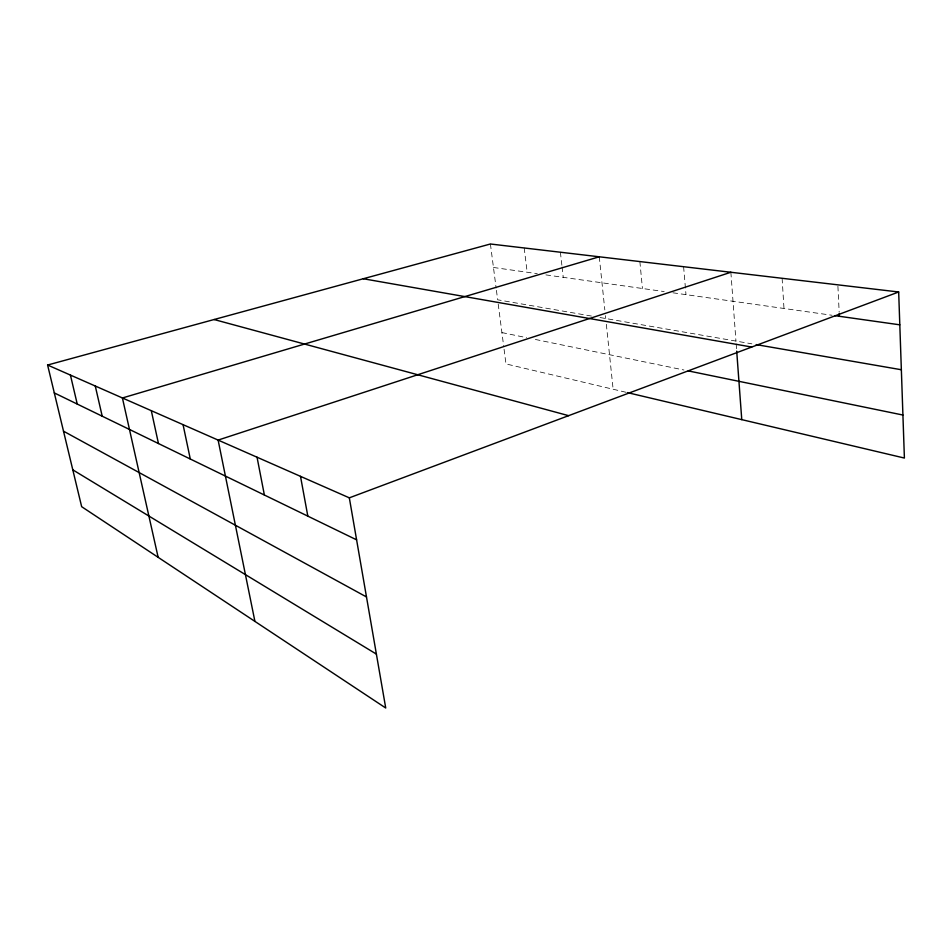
<?xml version="1.0" encoding="UTF-8"?>
<svg xmlns="http://www.w3.org/2000/svg" width="952" height="952" viewBox="0 0 952 952"><rect width="100%" height="100%" fill="white"/><g stroke="black" fill="none" stroke-linecap="round" stroke-linejoin="round"><path stroke-width="0.71" stroke-dasharray="4.76 3.57" d="M493.457 267.476L537.261 273.664M545.924 274.89L664.21 291.574M672.921 292.8L832.084 315.267M591.454 316.052L497.658 299.797L496.325 289.515M600.022 317.54L751.854 343.839M501.906 332.581L526.635 337.674M535.357 339.459L683.929 370.007M625.916 392.26L505.976 363.926L503.572 345.409M490.411 243.998L496.135 288.051M498.205 304.081L503.394 343.981M524.195 247.972L527.158 272.236M560.395 252.22L561.906 265.513M562.073 266.988L563.251 277.329M599.272 256.79L604.829 309.947M605.436 315.671L605.734 318.527M606.341 324.311L613.124 389.237M639.875 261.562L642.433 288.504M683.607 266.703L685.987 294.644M730.874 272.26L735.956 341.09M736.17 343.958L736.598 349.705M782.116 278.293L783.984 308.472M837.915 286.266L839.164 312.006"/><path stroke-width="1.43" d="M349.325 497.837L385.727 708.002L81.658 506.69L47.6 365.032L349.325 497.837L898.676 291.99L904.4 458.055L627.332 392.593M730.874 272.26L218.115 440.086L254.922 621.406M599.272 256.79L122.415 397.972L158.151 557.337M47.6 365.032L490.411 243.998L898.676 291.99M834.999 315.671L899.807 324.822M756.197 344.6L901.354 369.745M363.307 278.746L751.735 347.052M688.236 370.899L902.912 415.036M214.093 319.527L568.606 415.667M54.3 392.914L356.595 539.843M63.498 431.173L366.484 596.952M72.804 469.848L376.385 654.107M70.424 375.076L77.243 404.065M95.271 386.012L102.209 416.202M151.309 410.681L158.46 443.537M183.058 424.651L190.293 459.019M257.04 457.222L264.382 495.016M300.499 476.345L307.829 516.139M736.705 351.145L741.763 419.63M839.236 313.434L839.378 316.29"/></g></svg>
